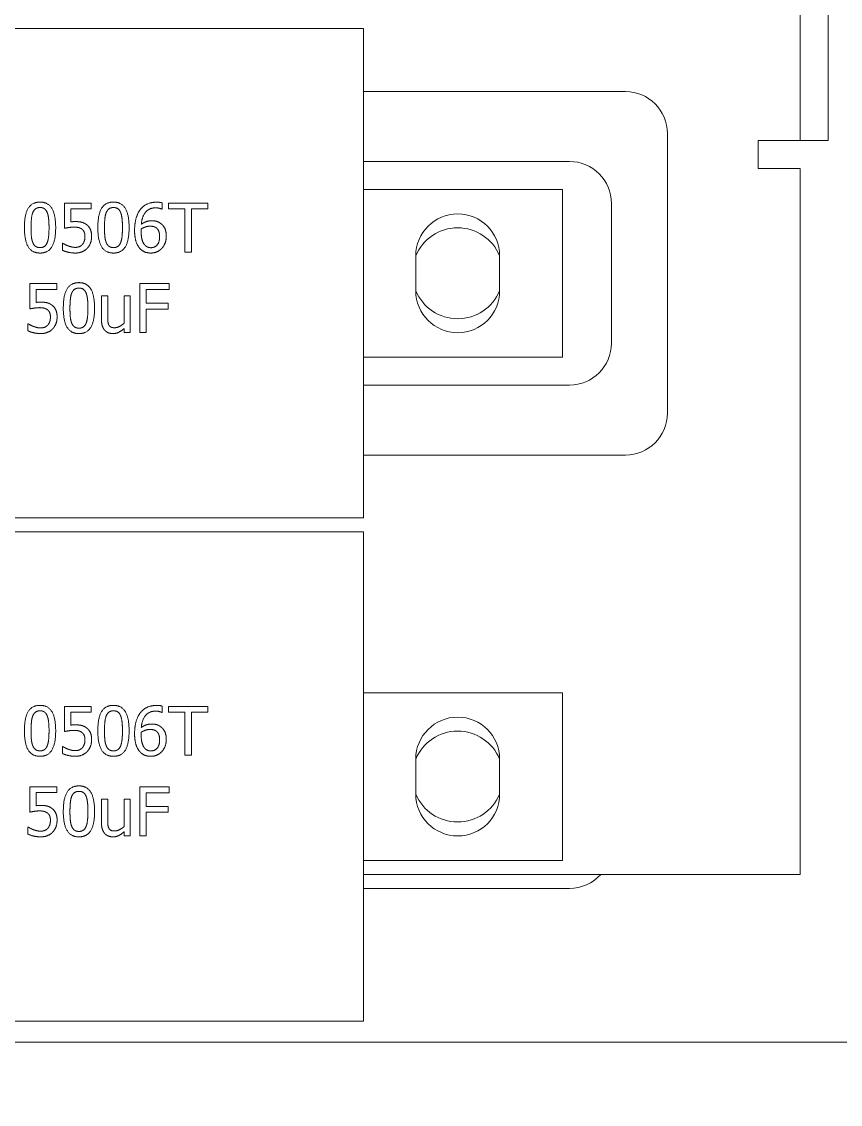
# Model space of a CAD drawing. Header units: millimetres. Extents: x 0 to 8410, y 0 to 5940.
# Drawn here: x 3690.8 to 3749.4, y 3907 to 3984.4 of the extents above; entities that cross this region are included whole.
import ezdxf

# ---------------------------------------------------------------- set-up
doc = ezdxf.new("R2010")
doc.units = ezdxf.units.MM
doc.header["$LTSCALE"] = 10
doc.layers.add('가시적인 것(ISO)', color=3, linetype='Continuous', lineweight=5, true_color=0x00ff00)
doc.layers.add('해치(ISO)', color=7, linetype='Continuous', lineweight=5)

msp = doc.modelspace()

# ---------------------------------------------------------------- hatches: boundary and pattern name
at = {"layer": '해치(ISO)'}
h = msp.add_hatch(dxfattribs=at)
h.set_pattern_fill('ANSI31', color=256, scale=254, angle=14.99998, style=0)
h.set_pattern_definition([(60, (0, 0), (-27.4963, 15.87501), [])])
edge = h.paths.add_edge_path()
edge.add_line((3209.291, 3686.734), (3249.291, 3686.734))
edge.add_line((3249.291, 3686.734), (3249.291, 3688.734))
edge.add_ellipse((3246.291, 3688.734), major_axis=(3, 0), ratio=1, start_angle=0, end_angle=90)
edge.add_line((3246.291, 3691.734), (3218.791, 3691.734))
edge.add_ellipse((3218.791, 3696.234), major_axis=(0, -4.5), ratio=1, start_angle=270, end_angle=360, ccw=False)
edge.add_line((3214.291, 3696.234), (3214.291, 3723.734))
edge.add_ellipse((3211.291, 3723.734), major_axis=(3, 0), ratio=1, start_angle=0, end_angle=90)
edge.add_line((3211.291, 3726.734), (3209.291, 3726.734))
edge.add_line((3209.291, 3726.734), (3209.291, 3686.734))
edge = h.paths.add_edge_path()
edge.add_ellipse((4495.191, 3696.234), major_axis=(4.5, 0), ratio=1, start_angle=270, end_angle=360)
edge.add_line((4499.691, 3696.234), (4499.691, 3723.734))
edge.add_ellipse((4502.691, 3723.734), major_axis=(0, 3), ratio=1, start_angle=0, end_angle=90, ccw=False)
edge.add_line((4502.691, 3726.734), (4504.691, 3726.734))
edge.add_line((4504.691, 3726.734), (4504.691, 3686.734))
edge.add_line((4504.691, 3686.734), (4464.691, 3686.734))
edge.add_line((4464.691, 3686.734), (4464.691, 3688.734))
edge.add_ellipse((4467.691, 3688.734), major_axis=(0, 3), ratio=1, start_angle=0, end_angle=90, ccw=False)
edge.add_line((4467.691, 3691.734), (4495.191, 3691.734))
edge = h.paths.add_edge_path()
edge.add_ellipse((3218.791, 4372.634), major_axis=(-4.5, 0), ratio=1, start_angle=270, end_angle=360)
edge.add_line((3214.291, 4372.634), (3214.291, 4345.134))
edge.add_ellipse((3211.291, 4345.134), major_axis=(0, -3), ratio=1, start_angle=0, end_angle=90, ccw=False)
edge.add_line((3211.291, 4342.134), (3209.291, 4342.134))
edge.add_line((3209.291, 4342.134), (3209.291, 4382.134))
edge.add_line((3209.291, 4382.134), (3249.291, 4382.134))
edge.add_line((3249.291, 4382.134), (3249.291, 4380.134))
edge.add_ellipse((3246.291, 4380.134), major_axis=(0, -3), ratio=1, start_angle=0, end_angle=90, ccw=False)
edge.add_line((3246.291, 4377.134), (3218.791, 4377.134))
edge = h.paths.add_edge_path()
edge.add_line((4467.691, 4377.134), (4495.191, 4377.134))
edge.add_ellipse((4495.191, 4372.634), major_axis=(0, 4.5), ratio=1, start_angle=270, end_angle=360, ccw=False)
edge.add_line((4499.691, 4372.634), (4499.691, 4345.134))
edge.add_ellipse((4502.691, 4345.134), major_axis=(-3, 0), ratio=1, start_angle=0, end_angle=90)
edge.add_line((4502.691, 4342.134), (4504.691, 4342.134))
edge.add_line((4504.691, 4342.134), (4504.691, 4382.134))
edge.add_line((4504.691, 4382.134), (4464.691, 4382.134))
edge.add_line((4464.691, 4382.134), (4464.691, 4380.134))
edge.add_ellipse((4467.691, 4380.134), major_axis=(-3, 0), ratio=1, start_angle=0, end_angle=90)

# ---------------------------------------------------------------- linework, layer by layer
at = {"layer": '가시적인 것(ISO)'}
for p, q in [((3746.491, 3980.934), (3746.491, 4135.934)), ((3748.491, 3980.934), (3748.491, 4135.934)), ((3715.241, 3983.934), (3657.741, 3983.934)), ((3715.241, 3948.934), (3715.241, 3983.934)), ((3746.491, 3975.934), (3746.491, 3980.934)), ((3748.491, 3980.934), (3748.491, 3975.934)), ((3715.241, 3979.434), (3733.991, 3979.434)), ((3736.991, 3976.434), (3736.991, 3956.434)), ((3743.491, 3973.934), (3743.491, 3975.934)), ((3743.491, 3975.934), (3744.491, 3975.934)), ((3746.491, 3975.934), (3744.491, 3975.934)), ((3746.491, 3975.934), (3748.491, 3975.934)), ((3715.241, 3974.434), (3729.991, 3974.434)), ((3746.491, 3973.934), (3743.491, 3973.934)), ((3746.491, 3973.934), (3746.491, 3923.434)), ((3715.241, 3972.434), (3729.491, 3972.434)), ((3729.491, 3960.434), (3729.491, 3972.434)), ((3693.86, 3971.456), (3695.78, 3971.456)), ((3693.86, 3969.652), (3693.86, 3971.456)), ((3694.311, 3971.045), (3694.311, 3970.112)), ((3695.78, 3971.045), (3694.311, 3971.045)), ((3695.78, 3971.456), (3695.78, 3971.045)), ((3700.84, 3971.022), (3700.82, 3971.022)), ((3700.84, 3971.473), (3700.84, 3971.022)), ((3701.3, 3971.456), (3704.113, 3971.456)), ((3701.3, 3971.042), (3701.3, 3971.456)), ((3702.474, 3971.042), (3701.3, 3971.042)), ((3702.474, 3967.956), (3702.474, 3971.042)), ((3702.939, 3971.042), (3702.939, 3967.956)), ((3704.113, 3971.042), (3702.939, 3971.042)), ((3704.113, 3971.456), (3704.113, 3971.042)), ((3732.991, 3971.434), (3732.991, 3961.434)), ((3693.715, 3968.577), (3693.749, 3968.577)), ((3693.715, 3968.081), (3693.715, 3968.577)), ((3702.939, 3967.956), (3702.474, 3967.956)), ((3718.991, 3965.184), (3718.991, 3967.684)), ((3724.991, 3967.684), (3724.991, 3965.184)), ((3691.39, 3965.693), (3693.31, 3965.693)), ((3691.39, 3963.89), (3691.39, 3965.693)), ((3693.31, 3965.693), (3693.31, 3965.282)), ((3699.243, 3965.693), (3701.337, 3965.693)), ((3699.243, 3962.193), (3699.243, 3965.693)), ((3701.337, 3965.693), (3701.337, 3965.279)), ((3691.841, 3965.282), (3691.841, 3964.349)), ((3693.31, 3965.282), (3691.841, 3965.282)), ((3696.506, 3964.82), (3696.949, 3964.82)), ((3696.506, 3963.115), (3696.506, 3964.82)), ((3696.949, 3964.82), (3696.949, 3963.322)), ((3698.126, 3964.82), (3698.568, 3964.82)), ((3698.126, 3962.857), (3698.126, 3964.82)), ((3698.568, 3964.82), (3698.568, 3962.193)), ((3699.709, 3965.279), (3699.709, 3964.292)), ((3701.337, 3965.279), (3699.709, 3965.279)), ((3699.709, 3964.292), (3701.269, 3964.292)), ((3699.709, 3963.878), (3699.709, 3962.193)), ((3701.269, 3963.878), (3699.709, 3963.878)), ((3701.269, 3964.292), (3701.269, 3963.878)), ((3691.245, 3962.815), (3691.279, 3962.815)), ((3691.245, 3962.318), (3691.245, 3962.815)), ((3698.126, 3962.193), (3698.126, 3962.483)), ((3698.568, 3962.193), (3698.126, 3962.193)), ((3699.709, 3962.193), (3699.243, 3962.193)), ((3729.491, 3960.434), (3715.241, 3960.434)), ((3729.991, 3958.434), (3715.241, 3958.434)), ((3733.991, 3953.434), (3715.241, 3953.434)), ((3657.741, 3948.934), (3715.241, 3948.934)), ((3715.241, 3947.934), (3657.741, 3947.934)), ((3715.241, 3912.934), (3715.241, 3947.934)), ((3715.241, 3936.434), (3729.491, 3936.434)), ((3729.491, 3924.434), (3729.491, 3936.434)), ((3693.86, 3935.456), (3695.78, 3935.456)), ((3693.86, 3933.652), (3693.86, 3935.456)), ((3695.78, 3935.456), (3695.78, 3935.045)), ((3700.84, 3935.473), (3700.84, 3935.022)), ((3701.3, 3935.456), (3704.113, 3935.456)), ((3701.3, 3935.042), (3701.3, 3935.456)), ((3704.113, 3935.456), (3704.113, 3935.042)), ((3694.311, 3935.045), (3694.311, 3934.112)), ((3695.78, 3935.045), (3694.311, 3935.045)), ((3700.84, 3935.022), (3700.82, 3935.022)), ((3702.474, 3935.042), (3701.3, 3935.042)), ((3702.474, 3931.956), (3702.474, 3935.042)), ((3702.939, 3935.042), (3702.939, 3931.956)), ((3704.113, 3935.042), (3702.939, 3935.042)), ((3693.715, 3932.577), (3693.749, 3932.577)), ((3693.715, 3932.081), (3693.715, 3932.577)), ((3702.939, 3931.956), (3702.474, 3931.956)), ((3718.991, 3929.184), (3718.991, 3931.684)), ((3724.991, 3931.684), (3724.991, 3929.184)), ((3691.39, 3929.693), (3693.31, 3929.693)), ((3691.39, 3927.89), (3691.39, 3929.693)), ((3691.841, 3929.282), (3691.841, 3928.349)), ((3693.31, 3929.282), (3691.841, 3929.282)), ((3693.31, 3929.693), (3693.31, 3929.282)), ((3699.243, 3929.693), (3701.337, 3929.693)), ((3699.243, 3926.193), (3699.243, 3929.693)), ((3699.709, 3929.279), (3699.709, 3928.292)), ((3701.337, 3929.279), (3699.709, 3929.279)), ((3701.337, 3929.693), (3701.337, 3929.279)), ((3696.506, 3928.82), (3696.949, 3928.82)), ((3696.506, 3927.115), (3696.506, 3928.82)), ((3696.949, 3928.82), (3696.949, 3927.322)), ((3698.126, 3928.82), (3698.568, 3928.82)), ((3698.126, 3926.857), (3698.126, 3928.82)), ((3698.568, 3928.82), (3698.568, 3926.193)), ((3699.709, 3928.292), (3701.269, 3928.292)), ((3701.269, 3928.292), (3701.269, 3927.878)), ((3699.709, 3927.878), (3699.709, 3926.193)), ((3701.269, 3927.878), (3699.709, 3927.878)), ((3691.245, 3926.815), (3691.279, 3926.815)), ((3691.245, 3926.318), (3691.245, 3926.815)), ((3698.126, 3926.193), (3698.126, 3926.483)), ((3698.568, 3926.193), (3698.126, 3926.193)), ((3699.709, 3926.193), (3699.243, 3926.193)), ((3729.491, 3924.434), (3715.241, 3924.434)), ((3746.491, 3923.434), (3715.241, 3923.434)), ((3729.991, 3922.434), (3715.241, 3922.434)), ((3657.741, 3912.934), (3715.241, 3912.934)), ((3758.491, 3911.434), (3330.491, 3911.434))]:
    msp.add_line(p, q, dxfattribs=at)
for centre, radius, start, end in [((3733.991, 3976.434), 3, 0, 90), ((3729.991, 3971.434), 3, 0, 90), ((3721.991, 3967.684), 3, 0, 180), ((3721.991, 3966.434), 3.25, 22.61986, 157.38014), ((3721.991, 3966.434), 3.25, 202.61986, 337.38014), ((3721.991, 3965.184), 3, 180, 0), ((3729.991, 3961.434), 3, 270, 0), ((3733.991, 3956.434), 3, 270, 0), ((3721.991, 3931.684), 3, 0, 180), ((3721.991, 3930.434), 3.25, 22.61986, 157.38014), ((3721.991, 3930.434), 3.25, 202.61986, 337.38014), ((3721.991, 3929.184), 3, 180, 0), ((3729.991, 3925.434), 3, 270, 318.18969)]:
    msp.add_arc(centre, radius, start, end, dxfattribs=at)
for points in [[(3690.993, 3969.703), (3690.993, 3970.651), (3691.54, 3971.527), (3692.113, 3971.527)], [(3692.113, 3971.138), (3691.917, 3971.138), (3691.665, 3970.954), (3691.591, 3970.77)], [(3692.113, 3971.527), (3692.689, 3971.527), (3693.23, 3970.619), (3693.23, 3969.706)], [(3692.626, 3970.775), (3692.555, 3970.954), (3692.309, 3971.138), (3692.113, 3971.138)], [(3696.245, 3969.703), (3696.245, 3970.651), (3696.793, 3971.527), (3697.366, 3971.527)], [(3697.366, 3971.138), (3697.17, 3971.138), (3696.918, 3970.954), (3696.844, 3970.77)], [(3697.366, 3971.527), (3697.942, 3971.527), (3698.483, 3970.619), (3698.483, 3969.706)], [(3697.879, 3970.775), (3697.808, 3970.954), (3697.561, 3971.138), (3697.366, 3971.138)], [(3698.875, 3969.493), (3698.875, 3969.95), (3699.062, 3970.685), (3699.258, 3970.957)], [(3699.258, 3970.957), (3699.448, 3971.224), (3700.049, 3971.521), (3700.443, 3971.521)], [(3700.381, 3971.116), (3699.944, 3971.116), (3699.408, 3970.526), (3699.357, 3969.947)], [(3700.82, 3971.022), (3700.755, 3971.056), (3700.517, 3971.116), (3700.381, 3971.116)], [(3700.443, 3971.521), (3700.559, 3971.521), (3700.764, 3971.499), (3700.84, 3971.473)], [(3691.591, 3970.77), (3691.52, 3970.591), (3691.469, 3970.046), (3691.469, 3969.703)], [(3692.754, 3969.706), (3692.754, 3970.066), (3692.697, 3970.597), (3692.626, 3970.775)], [(3694.311, 3970.112), (3694.396, 3970.123), (3694.561, 3970.132), (3694.629, 3970.132)], [(3694.629, 3970.132), (3694.898, 3970.132), (3695.27, 3970.044), (3695.44, 3969.913)], [(3696.844, 3970.77), (3696.773, 3970.591), (3696.722, 3970.046), (3696.722, 3969.703)], [(3698.007, 3969.706), (3698.007, 3970.066), (3697.95, 3970.597), (3697.879, 3970.775)], [(3699.357, 3969.947), (3699.524, 3970.063), (3699.876, 3970.191), (3700.086, 3970.191)], [(3700.086, 3970.191), (3700.29, 3970.191), (3700.596, 3970.109), (3700.764, 3969.984)], [(3692.113, 3967.882), (3691.534, 3967.882), (3690.993, 3968.781), (3690.993, 3969.703)], [(3691.469, 3969.703), (3691.469, 3969.335), (3691.514, 3968.841), (3691.588, 3968.648)], [(3693.23, 3969.706), (3693.23, 3968.764), (3692.683, 3967.882), (3692.113, 3967.882)], [(3692.629, 3968.64), (3692.697, 3968.813), (3692.754, 3969.346), (3692.754, 3969.706)], [(3694.552, 3969.737), (3694.359, 3969.737), (3693.976, 3969.678), (3693.86, 3969.652)], [(3695.125, 3969.576), (3695.026, 3969.664), (3694.731, 3969.737), (3694.552, 3969.737)], [(3695.324, 3969.071), (3695.324, 3969.258), (3695.222, 3969.496), (3695.125, 3969.576)], [(3695.44, 3969.913), (3695.613, 3969.783), (3695.8, 3969.386), (3695.8, 3969.068)], [(3697.366, 3967.882), (3696.787, 3967.882), (3696.245, 3968.781), (3696.245, 3969.703)], [(3696.722, 3969.703), (3696.722, 3969.335), (3696.767, 3968.841), (3696.841, 3968.648)], [(3698.483, 3969.706), (3698.483, 3968.764), (3697.936, 3967.882), (3697.366, 3967.882)], [(3697.882, 3968.64), (3697.95, 3968.813), (3698.007, 3969.346), (3698.007, 3969.706)], [(3699.26, 3968.2), (3699.079, 3968.39), (3698.875, 3969.028), (3698.875, 3969.493)], [(3699.357, 3969.61), (3699.354, 3969.559), (3699.348, 3969.462), (3699.348, 3969.388)], [(3699.348, 3969.388), (3699.348, 3969.025), (3699.49, 3968.58), (3699.598, 3968.464)], [(3699.981, 3969.803), (3699.816, 3969.803), (3699.507, 3969.703), (3699.357, 3969.61)], [(3700.429, 3969.681), (3700.335, 3969.754), (3700.103, 3969.803), (3699.981, 3969.803)], [(3700.667, 3969.071), (3700.667, 3969.286), (3700.554, 3969.578), (3700.429, 3969.681)], [(3700.764, 3969.984), (3700.957, 3969.839), (3701.144, 3969.391), (3701.144, 3969.091)], [(3691.588, 3968.648), (3691.656, 3968.467), (3691.909, 3968.271), (3692.113, 3968.271)], [(3692.113, 3968.271), (3692.306, 3968.271), (3692.558, 3968.455), (3692.629, 3968.64)], [(3693.749, 3968.577), (3693.803, 3968.538), (3694.005, 3968.435), (3694.127, 3968.39)], [(3694.64, 3968.288), (3694.782, 3968.288), (3695.049, 3968.39), (3695.145, 3968.501)], [(3695.145, 3968.501), (3695.233, 3968.606), (3695.324, 3968.884), (3695.324, 3969.071)], [(3695.8, 3969.068), (3695.8, 3968.815), (3695.638, 3968.384), (3695.491, 3968.226)], [(3696.841, 3968.648), (3696.909, 3968.467), (3697.162, 3968.271), (3697.366, 3968.271)], [(3697.366, 3968.271), (3697.559, 3968.271), (3697.811, 3968.455), (3697.882, 3968.64)], [(3700.035, 3968.265), (3700.318, 3968.265), (3700.667, 3968.668), (3700.667, 3969.071)], [(3701.144, 3969.091), (3701.144, 3968.821), (3700.965, 3968.365), (3700.815, 3968.211)], [(3694.632, 3967.882), (3694.382, 3967.882), (3693.894, 3967.993), (3693.715, 3968.081)], [(3694.127, 3968.39), (3694.266, 3968.342), (3694.495, 3968.288), (3694.64, 3968.288)], [(3695.491, 3968.226), (3695.343, 3968.067), (3694.904, 3967.882), (3694.632, 3967.882)], [(3700.032, 3967.882), (3699.796, 3967.882), (3699.408, 3968.041), (3699.26, 3968.2)], [(3699.598, 3968.464), (3699.697, 3968.353), (3699.913, 3968.265), (3700.035, 3968.265)], [(3700.815, 3968.211), (3700.659, 3968.05), (3700.267, 3967.882), (3700.032, 3967.882)], [(3693.775, 3963.941), (3693.775, 3964.888), (3694.322, 3965.764), (3694.895, 3965.764)], [(3694.895, 3965.764), (3695.471, 3965.764), (3696.013, 3964.857), (3696.013, 3963.943)], [(3694.373, 3965.007), (3694.303, 3964.828), (3694.252, 3964.284), (3694.252, 3963.941)], [(3694.895, 3965.376), (3694.7, 3965.376), (3694.447, 3965.191), (3694.373, 3965.007)], [(3695.409, 3965.013), (3695.338, 3965.191), (3695.091, 3965.376), (3694.895, 3965.376)], [(3695.536, 3963.943), (3695.536, 3964.304), (3695.48, 3964.834), (3695.409, 3965.013)], [(3692.082, 3963.975), (3691.889, 3963.975), (3691.506, 3963.915), (3691.39, 3963.89)], [(3691.841, 3964.349), (3691.926, 3964.36), (3692.09, 3964.369), (3692.158, 3964.369)], [(3692.655, 3963.813), (3692.555, 3963.901), (3692.26, 3963.975), (3692.082, 3963.975)], [(3692.158, 3964.369), (3692.428, 3964.369), (3692.799, 3964.281), (3692.969, 3964.15)], [(3692.969, 3964.15), (3693.143, 3964.02), (3693.33, 3963.623), (3693.33, 3963.305)], [(3694.895, 3962.12), (3694.317, 3962.12), (3693.775, 3963.019), (3693.775, 3963.941)], [(3694.252, 3963.941), (3694.252, 3963.572), (3694.297, 3963.078), (3694.371, 3962.885)], [(3696.013, 3963.943), (3696.013, 3963.002), (3695.465, 3962.12), (3694.895, 3962.12)], [(3695.412, 3962.877), (3695.48, 3963.05), (3695.536, 3963.583), (3695.536, 3963.943)], [(3692.853, 3963.308), (3692.853, 3963.495), (3692.751, 3963.734), (3692.655, 3963.813)], [(3692.675, 3962.738), (3692.762, 3962.843), (3692.853, 3963.121), (3692.853, 3963.308)], [(3693.33, 3963.305), (3693.33, 3963.053), (3693.168, 3962.622), (3693.021, 3962.463)], [(3696.745, 3962.355), (3696.631, 3962.477), (3696.506, 3962.849), (3696.506, 3963.115)], [(3696.949, 3963.322), (3696.949, 3963.112), (3696.98, 3962.837), (3697.034, 3962.735)], [(3692.161, 3962.12), (3691.912, 3962.12), (3691.424, 3962.23), (3691.245, 3962.318)], [(3691.279, 3962.815), (3691.333, 3962.775), (3691.534, 3962.673), (3691.656, 3962.627)], [(3691.656, 3962.627), (3691.795, 3962.579), (3692.025, 3962.525), (3692.17, 3962.525)], [(3693.021, 3962.463), (3692.873, 3962.304), (3692.433, 3962.12), (3692.161, 3962.12)], [(3692.17, 3962.525), (3692.311, 3962.525), (3692.578, 3962.627), (3692.675, 3962.738)], [(3694.371, 3962.885), (3694.439, 3962.704), (3694.691, 3962.508), (3694.895, 3962.508)], [(3694.895, 3962.508), (3695.088, 3962.508), (3695.341, 3962.693), (3695.412, 3962.877)], [(3697.329, 3962.12), (3697.159, 3962.12), (3696.855, 3962.233), (3696.745, 3962.355)], [(3697.034, 3962.735), (3697.088, 3962.633), (3697.272, 3962.539), (3697.445, 3962.539)], [(3698.126, 3962.483), (3697.922, 3962.304), (3697.556, 3962.12), (3697.329, 3962.12)], [(3697.445, 3962.539), (3697.607, 3962.539), (3697.973, 3962.724), (3698.126, 3962.857)], [(3690.993, 3933.703), (3690.993, 3934.651), (3691.54, 3935.527), (3692.113, 3935.527)], [(3692.113, 3935.527), (3692.689, 3935.527), (3693.23, 3934.619), (3693.23, 3933.706)], [(3696.245, 3933.703), (3696.245, 3934.651), (3696.793, 3935.527), (3697.366, 3935.527)], [(3697.366, 3935.527), (3697.942, 3935.527), (3698.483, 3934.619), (3698.483, 3933.706)], [(3699.258, 3934.957), (3699.448, 3935.224), (3700.049, 3935.521), (3700.443, 3935.521)], [(3700.443, 3935.521), (3700.559, 3935.521), (3700.764, 3935.499), (3700.84, 3935.473)], [(3691.591, 3934.77), (3691.52, 3934.591), (3691.469, 3934.046), (3691.469, 3933.703)], [(3692.113, 3935.138), (3691.917, 3935.138), (3691.665, 3934.954), (3691.591, 3934.77)], [(3692.626, 3934.775), (3692.555, 3934.954), (3692.309, 3935.138), (3692.113, 3935.138)], [(3692.754, 3933.706), (3692.754, 3934.066), (3692.697, 3934.597), (3692.626, 3934.775)], [(3696.844, 3934.77), (3696.773, 3934.591), (3696.722, 3934.046), (3696.722, 3933.703)], [(3697.366, 3935.138), (3697.17, 3935.138), (3696.918, 3934.954), (3696.844, 3934.77)], [(3697.879, 3934.775), (3697.808, 3934.954), (3697.561, 3935.138), (3697.366, 3935.138)], [(3698.007, 3933.706), (3698.007, 3934.066), (3697.95, 3934.597), (3697.879, 3934.775)], [(3698.875, 3933.493), (3698.875, 3933.95), (3699.062, 3934.685), (3699.258, 3934.957)], [(3700.381, 3935.116), (3699.944, 3935.116), (3699.408, 3934.526), (3699.357, 3933.947)], [(3700.82, 3935.022), (3700.755, 3935.056), (3700.517, 3935.116), (3700.381, 3935.116)], [(3692.113, 3931.882), (3691.534, 3931.882), (3690.993, 3932.781), (3690.993, 3933.703)], [(3691.469, 3933.703), (3691.469, 3933.335), (3691.514, 3932.841), (3691.588, 3932.648)], [(3693.23, 3933.706), (3693.23, 3932.764), (3692.683, 3931.882), (3692.113, 3931.882)], [(3692.629, 3932.64), (3692.697, 3932.813), (3692.754, 3933.346), (3692.754, 3933.706)], [(3694.552, 3933.737), (3694.359, 3933.737), (3693.976, 3933.678), (3693.86, 3933.652)], [(3694.311, 3934.112), (3694.396, 3934.123), (3694.561, 3934.132), (3694.629, 3934.132)], [(3695.125, 3933.576), (3695.026, 3933.664), (3694.731, 3933.737), (3694.552, 3933.737)], [(3694.629, 3934.132), (3694.898, 3934.132), (3695.27, 3934.044), (3695.44, 3933.913)], [(3695.44, 3933.913), (3695.613, 3933.783), (3695.8, 3933.386), (3695.8, 3933.068)], [(3697.366, 3931.882), (3696.787, 3931.882), (3696.245, 3932.781), (3696.245, 3933.703)], [(3696.722, 3933.703), (3696.722, 3933.335), (3696.767, 3932.841), (3696.841, 3932.648)], [(3698.483, 3933.706), (3698.483, 3932.764), (3697.936, 3931.882), (3697.366, 3931.882)], [(3697.882, 3932.64), (3697.95, 3932.813), (3698.007, 3933.346), (3698.007, 3933.706)], [(3699.357, 3933.947), (3699.524, 3934.063), (3699.876, 3934.191), (3700.086, 3934.191)], [(3699.981, 3933.803), (3699.816, 3933.803), (3699.507, 3933.703), (3699.357, 3933.61)], [(3700.429, 3933.681), (3700.335, 3933.754), (3700.103, 3933.803), (3699.981, 3933.803)], [(3700.086, 3934.191), (3700.29, 3934.191), (3700.596, 3934.109), (3700.764, 3933.984)], [(3700.667, 3933.071), (3700.667, 3933.286), (3700.554, 3933.578), (3700.429, 3933.681)], [(3700.764, 3933.984), (3700.957, 3933.839), (3701.144, 3933.391), (3701.144, 3933.091)], [(3695.324, 3933.071), (3695.324, 3933.258), (3695.222, 3933.496), (3695.125, 3933.576)], [(3695.145, 3932.501), (3695.233, 3932.606), (3695.324, 3932.884), (3695.324, 3933.071)], [(3695.8, 3933.068), (3695.8, 3932.815), (3695.638, 3932.384), (3695.491, 3932.226)], [(3699.26, 3932.2), (3699.079, 3932.39), (3698.875, 3933.028), (3698.875, 3933.493)], [(3699.357, 3933.61), (3699.354, 3933.559), (3699.348, 3933.462), (3699.348, 3933.388)], [(3699.348, 3933.388), (3699.348, 3933.025), (3699.49, 3932.58), (3699.598, 3932.464)], [(3700.035, 3932.265), (3700.318, 3932.265), (3700.667, 3932.668), (3700.667, 3933.071)], [(3701.144, 3933.091), (3701.144, 3932.821), (3700.965, 3932.365), (3700.815, 3932.211)], [(3691.588, 3932.648), (3691.656, 3932.467), (3691.909, 3932.271), (3692.113, 3932.271)], [(3692.113, 3932.271), (3692.306, 3932.271), (3692.558, 3932.455), (3692.629, 3932.64)], [(3694.632, 3931.882), (3694.382, 3931.882), (3693.894, 3931.993), (3693.715, 3932.081)], [(3693.749, 3932.577), (3693.803, 3932.538), (3694.005, 3932.435), (3694.127, 3932.39)], [(3694.127, 3932.39), (3694.266, 3932.342), (3694.495, 3932.288), (3694.64, 3932.288)], [(3695.491, 3932.226), (3695.343, 3932.067), (3694.904, 3931.882), (3694.632, 3931.882)], [(3694.64, 3932.288), (3694.782, 3932.288), (3695.049, 3932.39), (3695.145, 3932.501)], [(3696.841, 3932.648), (3696.909, 3932.467), (3697.162, 3932.271), (3697.366, 3932.271)], [(3697.366, 3932.271), (3697.559, 3932.271), (3697.811, 3932.455), (3697.882, 3932.64)], [(3700.032, 3931.882), (3699.796, 3931.882), (3699.408, 3932.041), (3699.26, 3932.2)], [(3699.598, 3932.464), (3699.697, 3932.353), (3699.913, 3932.265), (3700.035, 3932.265)], [(3700.815, 3932.211), (3700.659, 3932.05), (3700.267, 3931.882), (3700.032, 3931.882)], [(3693.775, 3927.941), (3693.775, 3928.888), (3694.322, 3929.764), (3694.895, 3929.764)], [(3694.895, 3929.764), (3695.471, 3929.764), (3696.013, 3928.857), (3696.013, 3927.943)], [(3694.373, 3929.007), (3694.303, 3928.828), (3694.252, 3928.284), (3694.252, 3927.941)], [(3694.895, 3929.376), (3694.7, 3929.376), (3694.447, 3929.191), (3694.373, 3929.007)], [(3695.409, 3929.013), (3695.338, 3929.191), (3695.091, 3929.376), (3694.895, 3929.376)], [(3695.536, 3927.943), (3695.536, 3928.304), (3695.48, 3928.834), (3695.409, 3929.013)], [(3691.841, 3928.349), (3691.926, 3928.36), (3692.09, 3928.369), (3692.158, 3928.369)], [(3692.158, 3928.369), (3692.428, 3928.369), (3692.799, 3928.281), (3692.969, 3928.15)], [(3692.082, 3927.975), (3691.889, 3927.975), (3691.506, 3927.915), (3691.39, 3927.89)], [(3692.655, 3927.813), (3692.555, 3927.901), (3692.26, 3927.975), (3692.082, 3927.975)], [(3692.853, 3927.308), (3692.853, 3927.495), (3692.751, 3927.734), (3692.655, 3927.813)], [(3692.969, 3928.15), (3693.143, 3928.02), (3693.33, 3927.623), (3693.33, 3927.305)], [(3694.895, 3926.12), (3694.317, 3926.12), (3693.775, 3927.019), (3693.775, 3927.941)], [(3694.252, 3927.941), (3694.252, 3927.572), (3694.297, 3927.078), (3694.371, 3926.885)], [(3696.013, 3927.943), (3696.013, 3927.002), (3695.465, 3926.12), (3694.895, 3926.12)], [(3695.412, 3926.877), (3695.48, 3927.05), (3695.536, 3927.583), (3695.536, 3927.943)], [(3691.279, 3926.815), (3691.333, 3926.775), (3691.534, 3926.673), (3691.656, 3926.627)], [(3692.17, 3926.525), (3692.311, 3926.525), (3692.578, 3926.627), (3692.675, 3926.738)], [(3692.675, 3926.738), (3692.762, 3926.843), (3692.853, 3927.121), (3692.853, 3927.308)], [(3693.33, 3927.305), (3693.33, 3927.053), (3693.168, 3926.622), (3693.021, 3926.463)], [(3694.371, 3926.885), (3694.439, 3926.704), (3694.691, 3926.508), (3694.895, 3926.508)], [(3694.895, 3926.508), (3695.088, 3926.508), (3695.341, 3926.693), (3695.412, 3926.877)], [(3696.745, 3926.355), (3696.631, 3926.477), (3696.506, 3926.849), (3696.506, 3927.115)], [(3696.949, 3927.322), (3696.949, 3927.112), (3696.98, 3926.837), (3697.034, 3926.735)], [(3697.034, 3926.735), (3697.088, 3926.633), (3697.272, 3926.539), (3697.445, 3926.539)], [(3697.445, 3926.539), (3697.607, 3926.539), (3697.973, 3926.724), (3698.126, 3926.857)], [(3692.161, 3926.12), (3691.912, 3926.12), (3691.424, 3926.23), (3691.245, 3926.318)], [(3691.656, 3926.627), (3691.795, 3926.579), (3692.025, 3926.525), (3692.17, 3926.525)], [(3693.021, 3926.463), (3692.873, 3926.304), (3692.433, 3926.12), (3692.161, 3926.12)], [(3697.329, 3926.12), (3697.159, 3926.12), (3696.855, 3926.233), (3696.745, 3926.355)], [(3698.126, 3926.483), (3697.922, 3926.304), (3697.556, 3926.12), (3697.329, 3926.12)]]:
    msp.add_open_spline(points, degree=2, dxfattribs=at)

doc.saveas('drawing.dxf')
